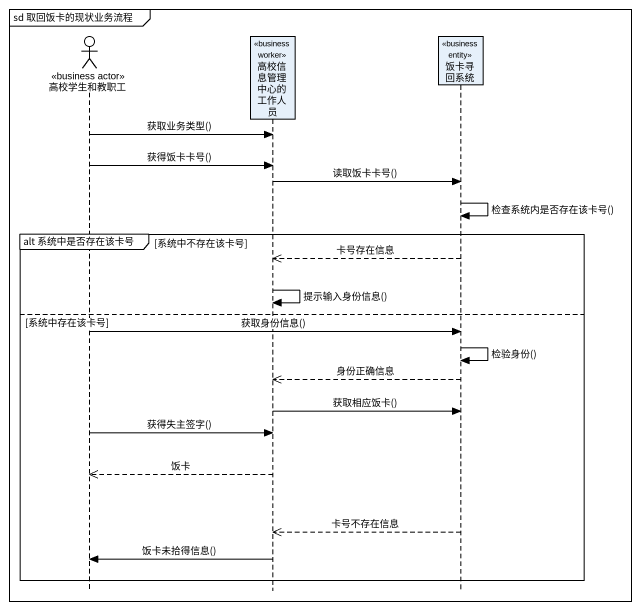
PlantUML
@startuml
mainframe sd 取回饭卡的现状业务流程
hide footbox
actor 高校学生和教职工 <<business actor>>
participant 高校信息管理中心的工作人员 <<business worker>>
participant 饭卡寻回系统 <<business entity>>

高校学生和教职工 -> 高校信息管理中心的工作人员 : 获取业务类型()
高校学生和教职工 -> 高校信息管理中心的工作人员 : 获得饭卡卡号()
高校信息管理中心的工作人员 -> 饭卡寻回系统 : 读取饭卡卡号()
饭卡寻回系统 -> 饭卡寻回系统 : 检查系统内是否存在该卡号()
group alt 系统中是否存在该卡号 [系统中不存在该卡号]
  饭卡寻回系统 -->> 高校信息管理中心的工作人员 : 卡号存在信息
  高校信息管理中心的工作人员 -> 高校信息管理中心的工作人员 : 提示输入身份信息()
else 系统中存在该卡号
  高校学生和教职工 -> 饭卡寻回系统 : 获取身份信息()
  饭卡寻回系统 -> 饭卡寻回系统 : 检验身份()
  饭卡寻回系统 -->> 高校信息管理中心的工作人员 : 身份正确信息
  高校信息管理中心的工作人员 -> 饭卡寻回系统 : 获取相应饭卡()
  高校学生和教职工 -> 高校信息管理中心的工作人员 : 获得失主签字()
  高校信息管理中心的工作人员 -->> 高校学生和教职工 : 饭卡
  饭卡寻回系统 -->> 高校信息管理中心的工作人员 : 卡号不存在信息
  高校信息管理中心的工作人员 -> 高校学生和教职工 : 饭卡未拾得信息()
end
@enduml
